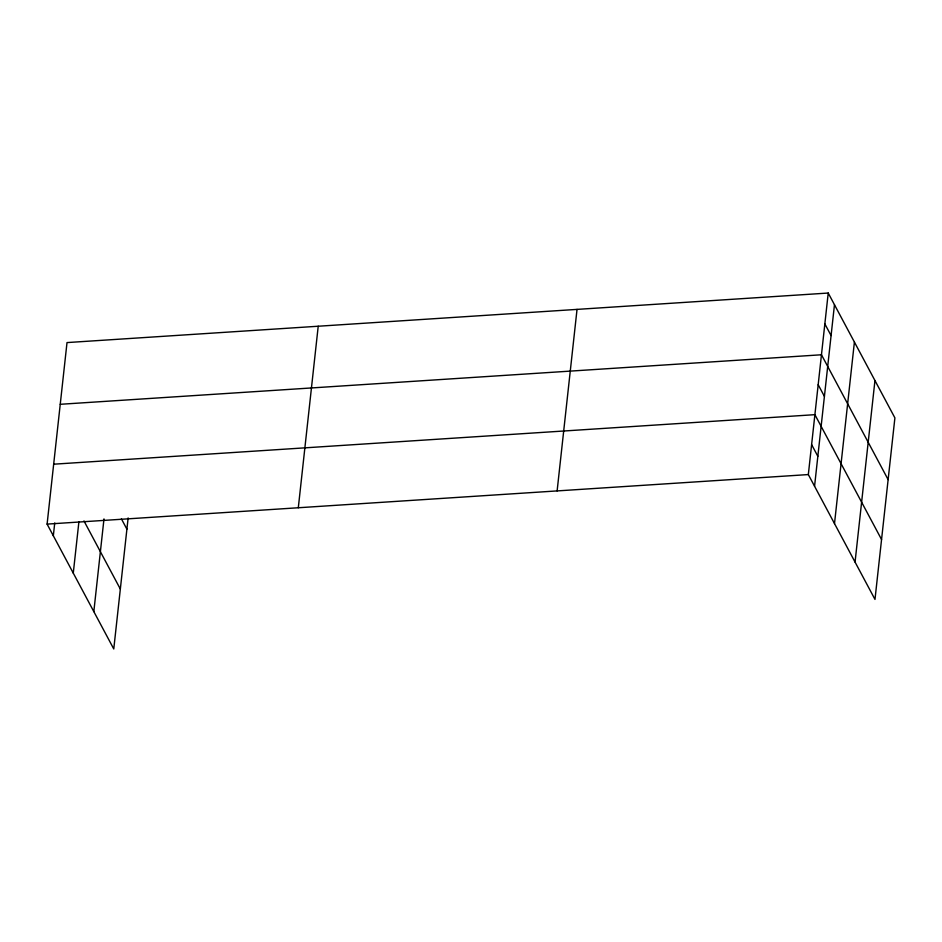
<?xml version="1.0" encoding="UTF-8"?>
<svg xmlns="http://www.w3.org/2000/svg" width="942" height="942" viewBox="0 0 942 942"><rect width="100%" height="100%" fill="white"/><g stroke="black" fill="none" stroke-linecap="round" stroke-linejoin="round"><path stroke-width="1.41" d="M128.136 517.935L113.77 648.956L47.1 524.105L67.012 342.582L828.23 293.044L894.9 417.895L874.988 599.418L808.33 474.568L828.23 293.044M53.329 535.774L54.742 522.94M73.276 573.125L78.904 521.774M93.823 611.605L103.985 518.901M298.308 507.75L318.219 326.238M557.122 490.912L577.034 309.4M814.559 486.237L834.471 304.725M834.506 523.587L854.406 342.076M855.053 562.068L874.953 380.556M60.241 404.295L821.471 354.769L888.129 479.619M53.67 464.194L814.901 414.668L881.559 539.519M47.1 524.105L808.33 474.568M824.851 323.907L831.079 335.576M818.186 384.713L824.415 396.382M811.615 444.612L817.844 456.293M121.4 518.854L126.899 529.157M83.956 520.914L120.341 589.056"/></g></svg>
